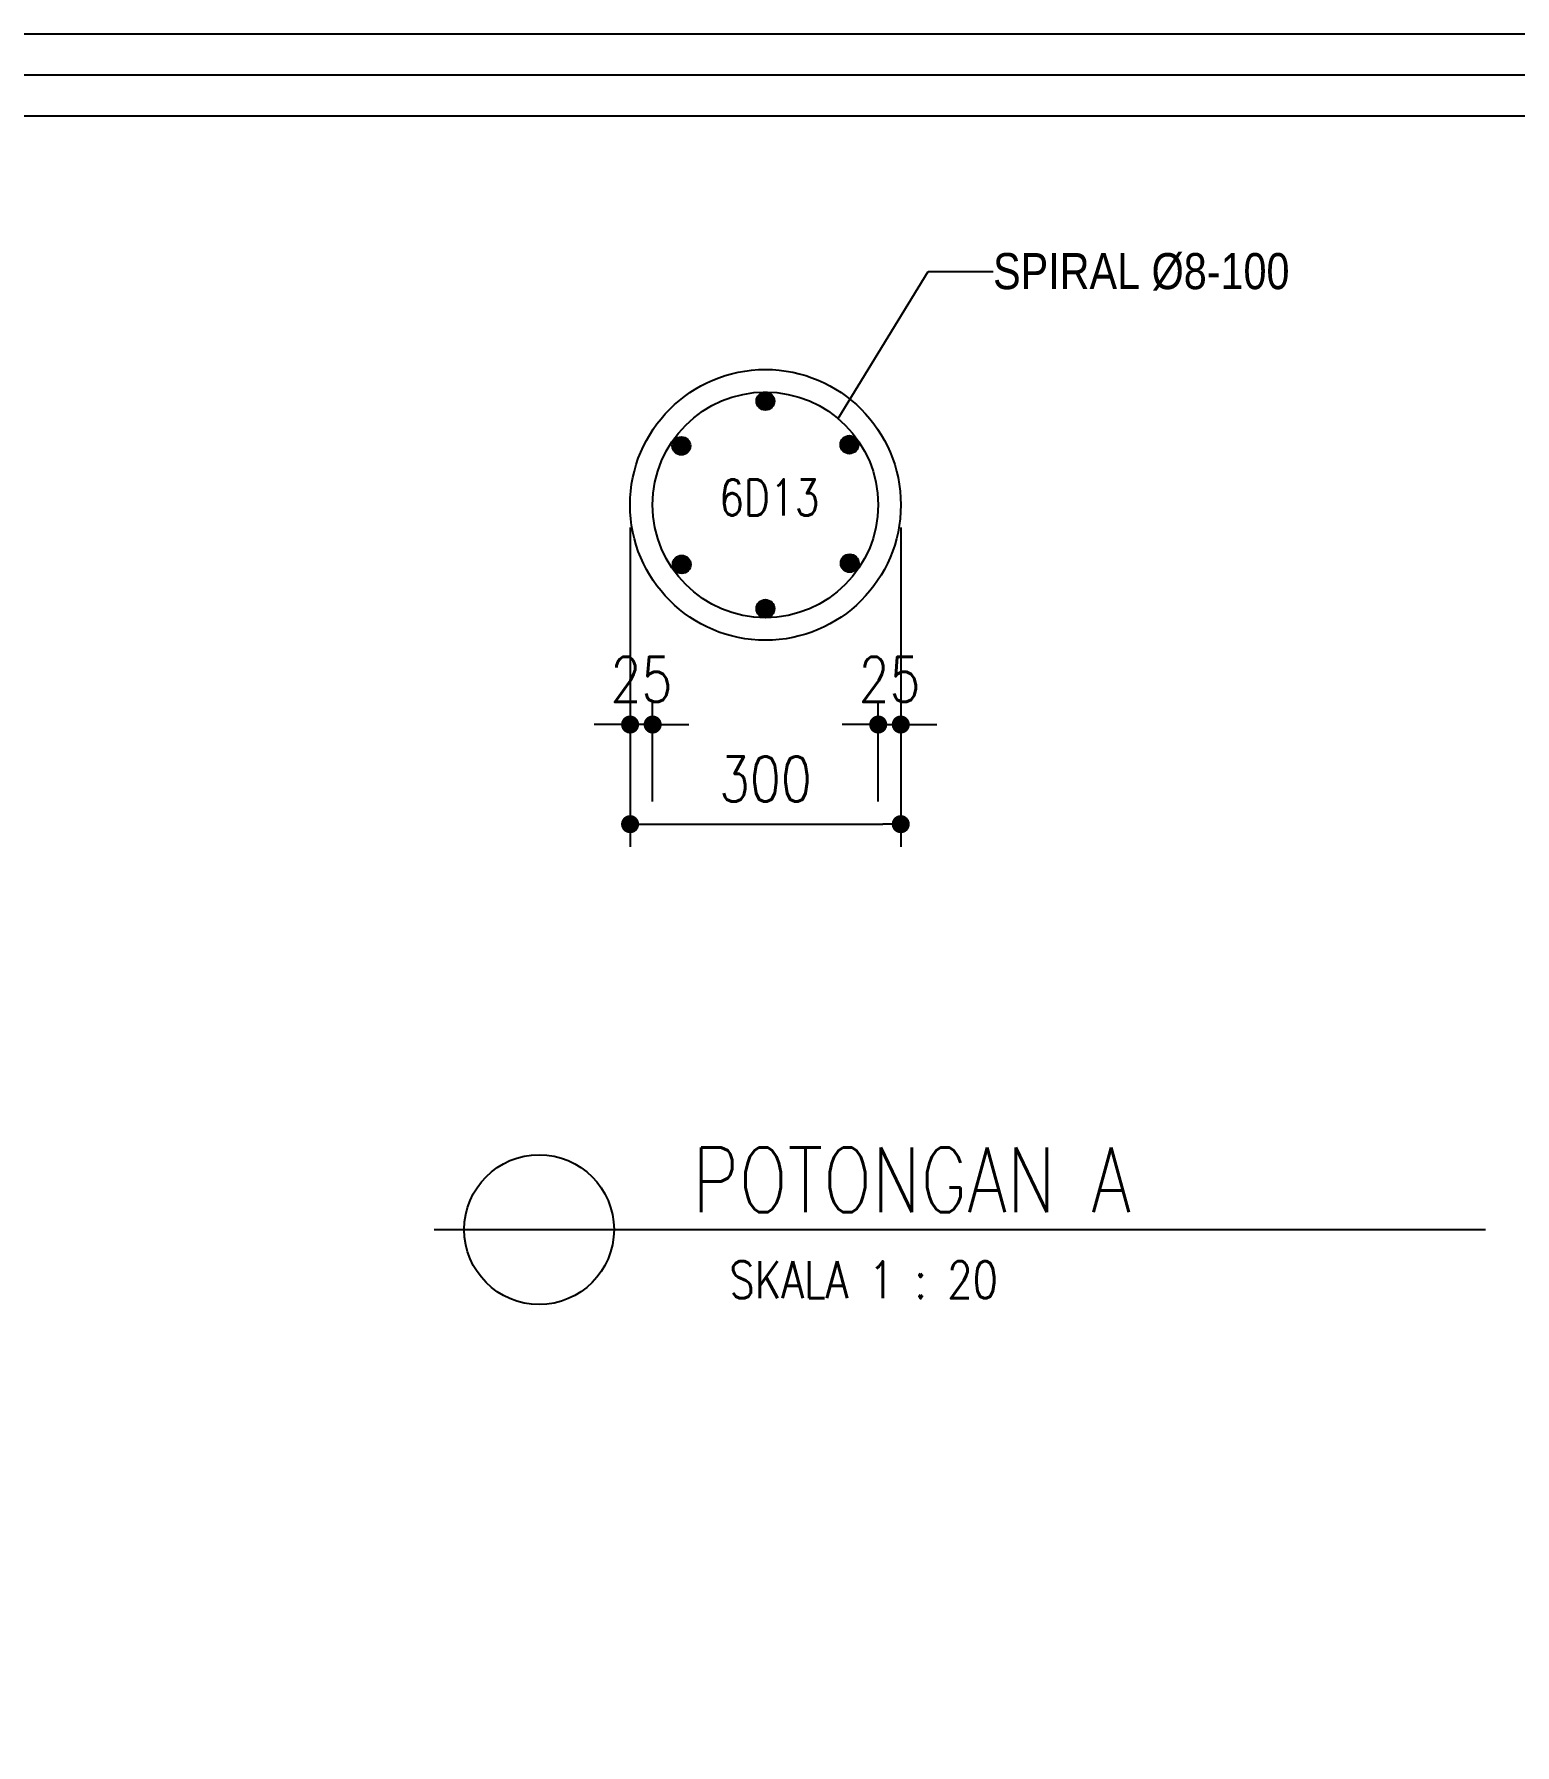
# Model space of a CAD drawing. Header units: inches. Extents: x -310523 to 1125056, y -509000 to -180442.
# Drawn here: x 538189 to 549421, y -281471 to -268499 of the extents above; entities that cross this region are included whole.
import ezdxf
from ezdxf import colors
from ezdxf.entities.mleader import LeaderData, LeaderLine
from ezdxf.math import Vec2, Vec3

# ---------------------------------------------------------------- set-up
doc = ezdxf.new("R2010")
doc.units = ezdxf.units.IN
doc.header["$MEASUREMENT"] = 0
doc.layers.add('A-HATCH', color=252, linetype='Continuous', lineweight=5)
doc.layers.add('s_teks', color=3, linetype='Continuous', lineweight=30)
doc.layers.add('PILE 400', color=40, linetype='Continuous')
doc.styles.add('PIREC 1', font='romans.shx', dxfattribs={"width": 0.8})
doc.styles.add('ROMANS', font='SIMPLEX.SHX', dxfattribs={"width": 0.8})
doc.styles.get("Standard").update_dxf_attribs({"font": 'arial.ttf'})
doc.dimstyles.new('1-25', dxfattribs={"dimscale": 25, "dimtxt": 2, "dimasz": 0.8, "dimexe": 1, "dimexo": 1, "dimgap": 1, "dimtad": 1, "dimdec": 0, "dimzin": 12, "dimdsep": 46, "dimtxsty": 'ROMANS', "dimblk": 'DOT', "dimcen": 0, "dimclrd": 1, "dimclre": 1, "dimclrt": 80, "dimadec": 0, "dimazin": 3, "dimtfac": 1, "dimtdec": 0, "dimtix": 1, "dimtmove": 2, "dimatfit": 3, "dimfxl": 1, "dimfrac": 1, "dimtolj": 1, "dimtzin": 0, "dimlwd": 25, "dimlwe": 25, "dimarcsym": 0})

# ---------------------------------------------------------------- blocks, each defined once
blk = doc.blocks.new('_Dot')
at = {"color": 0, "linetype": 'ByBlock', "lineweight": -2}
blk.add_line((-0.5, 0), (-1, 0), dxfattribs=at)
at = {"color": 0, "linetype": 'ByBlock', "const_width": 0.5}
blk.add_lwpolyline([(-0.25, 0, 1), (0.25, 0, 1)], format="xyb", close=True, dxfattribs=at)
blk = doc.blocks.new('*D628')
at = {"layer": 'Defpoints', "color": 0, "transparency": 16777216}
for p in [(560879.1, -272778.3), (560879.1, -273021.7), (560854.1, -273132.1)]:
    blk.add_point(p, dxfattribs=at)
at = {"layer": 'PILE 400', "color": 1, "lineweight": 25, "transparency": 16777216}
for p, q in [((560879.1, -272803.3), (560879.1, -273046.7)), ((560854.1, -273107.1), (560854.1, -272996.7)), ((560834.1, -273021.7), (560814.1, -273021.7)), ((560854.1, -273021.7), (560879.1, -273021.7)), ((560899.1, -273021.7), (560919.1, -273021.7))]:
    blk.add_line(p, q, dxfattribs=at)
at = {"layer": 'PILE 400', "color": 1, "lineweight": 25, "transparency": 16777216, "xscale": 20, "yscale": 20, "zscale": 20}
blk.add_blockref('_Dot', (560854.1, -273021.7), dxfattribs=at)
at = {"layer": 'PILE 400', "color": 1, "lineweight": 25, "transparency": 16777216, "xscale": 20, "yscale": 20, "zscale": 20, "rotation": 180}
blk.add_blockref('_Dot', (560879.1, -273021.7), dxfattribs=at)
at = {"layer": 'PILE 400', "color": 80, "transparency": 16777216, "insert": (560866.6, -272971.7), "char_height": 50, "attachment_point": 5, "style": 'ROMANS'}
blk.add_mtext('\\A1;25', dxfattribs=at)
blk = doc.blocks.new('*D629')
at = {"layer": 'Defpoints', "color": 0, "transparency": 16777216}
for p in [(560579.1, -272778.3), (560879.1, -272778.3), (560879.1, -273132.1)]:
    blk.add_point(p, dxfattribs=at)
at = {"layer": 'PILE 400', "color": 1, "lineweight": 25, "transparency": 16777216}
for p, q in [((560579.1, -272803.3), (560579.1, -273157.1)), ((560879.1, -272803.3), (560879.1, -273157.1)), ((560599.1, -273132.1), (560859.1, -273132.1))]:
    blk.add_line(p, q, dxfattribs=at)
at = {"layer": 'PILE 400', "color": 1, "lineweight": 25, "transparency": 16777216, "xscale": 20, "yscale": 20, "zscale": 20, "rotation": 180}
blk.add_blockref('_Dot', (560579.1, -273132.1), dxfattribs=at)
at = {"layer": 'PILE 400', "color": 1, "lineweight": 25, "transparency": 16777216, "xscale": 20, "yscale": 20, "zscale": 20}
blk.add_blockref('_Dot', (560879.1, -273132.1), dxfattribs=at)
at = {"layer": 'PILE 400', "color": 80, "transparency": 16777216, "insert": (560729.1, -273082.1), "char_height": 50, "attachment_point": 5, "style": 'ROMANS'}
blk.add_mtext('\\A1;300', dxfattribs=at)
blk = doc.blocks.new('*D631')
at = {"layer": 'Defpoints', "color": 0, "transparency": 16777216}
for p in [(560579.1, -272778.3), (560579.1, -273021.7), (560604.1, -273132.1)]:
    blk.add_point(p, dxfattribs=at)
at = {"layer": 'PILE 400', "color": 1, "lineweight": 25, "transparency": 16777216}
for p, q in [((560579.1, -272803.3), (560579.1, -273046.7)), ((560604.1, -273107.1), (560604.1, -272996.7)), ((560559.1, -273021.7), (560539.1, -273021.7)), ((560604.1, -273021.7), (560579.1, -273021.7)), ((560624.1, -273021.7), (560644.1, -273021.7))]:
    blk.add_line(p, q, dxfattribs=at)
at = {"layer": 'PILE 400', "color": 1, "lineweight": 25, "transparency": 16777216, "xscale": 20, "yscale": 20, "zscale": 20}
blk.add_blockref('_Dot', (560579.1, -273021.7), dxfattribs=at)
at = {"layer": 'PILE 400', "color": 1, "lineweight": 25, "transparency": 16777216, "xscale": 20, "yscale": 20, "zscale": 20, "rotation": 180}
blk.add_blockref('_Dot', (560604.1, -273021.7), dxfattribs=at)
at = {"layer": 'PILE 400', "color": 80, "transparency": 16777216, "insert": (560591.6, -272971.7), "char_height": 50, "attachment_point": 5, "style": 'ROMANS'}
blk.add_mtext('\\A1;25', dxfattribs=at)
blk = doc.blocks.new('REW')
at = {"layer": 'A-HATCH'}
h = blk.add_hatch(color=256, dxfattribs=at)
h.dxf.hatch_style = 1
edge = h.paths.add_edge_path()
edge.add_arc((560729.1, -272663.3), 10, 0, 360)
h = blk.add_hatch(color=256, dxfattribs=at)
h.dxf.hatch_style = 1
edge = h.paths.add_edge_path()
edge.add_arc((560635.9, -272713), 10, 0, 360)
h = blk.add_hatch(color=256, dxfattribs=at)
h.dxf.hatch_style = 1
edge = h.paths.add_edge_path()
edge.add_arc((560822.2, -272711.6), 10, 0, 360)
h = blk.add_hatch(color=256, dxfattribs=at)
h.dxf.hatch_style = 1
edge = h.paths.add_edge_path()
edge.add_arc((560636.3, -272844.3), 10, 0, 360)
h = blk.add_hatch(color=256, dxfattribs=at)
h.dxf.hatch_style = 1
edge = h.paths.add_edge_path()
edge.add_arc((560822.5, -272843), 10, 0, 360)
h = blk.add_hatch(color=256, dxfattribs=at)
h.dxf.hatch_style = 1
edge = h.paths.add_edge_path()
edge.add_arc((560729.1, -272893.3), 10, 0, 360)
at = {"layer": 'PILE 400'}
for centre, radius in [((560729.1, -272778.3), 150), ((560729.1, -272778.3), 125), ((560729.1, -272663.3), 10), ((560635.9, -272713), 10), ((560822.2, -272711.6), 10), ((560636.3, -272844.3), 10), ((560822.5, -272843), 10), ((560729.1, -272893.3), 10)]:
    blk.add_circle(centre, radius, dxfattribs=at)
at = {"layer": 'PILE 400', "insert": (560677.9, -272750.1), "char_height": 40, "attachment_point": 1, "style": 'PIREC 1'}
blk.add_mtext_dynamic_manual_height_columns('6D13', width=2380.683, gutter_width=1, heights=[0], dxfattribs=at)
at = {"layer": 'PILE 400'}
dim = blk.add_linear_dim(base=(560579.1, -273021.7), p1=(560604.1, -273132.1), p2=(560579.1, -272778.3), angle=180, dimstyle='1-25', dxfattribs=at)
dim.commit()
dim.dimension.update_dxf_attribs({"geometry": '*D631', "text_midpoint": (560591.6, -272971.7)})
for base, p1, picture, middle in [((560879.1, -273132.1), (560579.1, -272778.3), '*D629', (560729.1, -273082.1)), ((560879.1, -273021.7), (560854.1, -273132.1), '*D628', (560866.6, -272971.7))]:
    dim = blk.add_linear_dim(base=base, p1=p1, p2=(560879.1, -272778.3), dimstyle='1-25', dxfattribs=at)
    dim.commit()
    dim.dimension.update_dxf_attribs({"geometry": picture, "text_midpoint": middle})
ml = blk.add_multileader_mtext('Standard', dxfattribs=at)
ml.set_content('{\\fSwis721 Cn BT|b0|i0|c0|p34;SPIRAL %%C8-100}', color=256)
ml.set_leader_properties()
ml.build(insert=Vec2(0, 0))
ml.multileader.update_dxf_attribs({"dogleg_length": 0.36, "arrow_head_size": 0.18})
ctx = ml.context
ctx.base_point, ctx.char_height, ctx.arrow_head_size, ctx.landing_gap_size, ctx.plane_origin = Vec3(560981.4, -272519.9), 40, 0.18, 0.09, Vec3(560809.6, -272682.8)
notes = []
notes.append((ctx, [(0, (1, 1, 0), (560909.6, -272519.9), (1, 0), 71.8, [(0, [(560809.6, -272682.8)], 0, [])])]))
ctx.mtext.insert, ctx.mtext.flow_direction = Vec3(560981.4, -272499.3), 5
for ctx, leaders in notes:
    for number, flags, end, landing, length, lines in leaders:
        leader = LeaderData()
        leader.index, (leader.has_last_leader_line, leader.has_dogleg_vector, leader.attachment_direction) = number, flags
        leader.last_leader_point, leader.dogleg_vector, leader.dogleg_length = Vec3(end), Vec3(landing), length
        for number, points, colour, breaks in lines:
            line = LeaderLine()
            line.index, line.vertices, line.color, line.breaks = number, Vec3.list(points), colors.encode_raw_color(colour), breaks
            leader.lines.append(line)
        ctx.leaders.append(leader)

msp = doc.modelspace()

# ---------------------------------------------------------------- linework, layer by layer
at = {"elevation": 1616.46}
msp.add_lwpolyline([(523520.679, -294619.951), (560463.424, -294619.951), (560463.424, -268498.818), (523520.679, -268498.818)], close=True, dxfattribs=at)
at = {"color": 61, "true_color": 0xedee99, "elevation": 1616.46}
msp.add_lwpolyline([(523831.645, -294308.985), (560152.458, -294308.985), (560152.458, -268809.784), (523831.645, -268809.784)], close=True, dxfattribs=at)
at = {"color": 1, "elevation": 1616.46}
msp.add_lwpolyline([(555668.814, -293998.019), (555668.814, -269120.75), (524142.611, -269120.75), (524142.611, -293998.019), (555668.814, -293998.019)], dxfattribs=at)
at = {"layer": 'PILE 400', "elevation": -1.005}
msp.add_lwpolyline([(541222.466, -277564.092), (549198.061, -277564.092)], dxfattribs=at)
at = {"layer": 'PILE 400'}
msp.add_circle((542019.602, -277564.092, -1.005), 568.007, dxfattribs=at)

# ---------------------------------------------------------------- block references
at = {"layer": 'PILE 400', "xscale": 6.844252500394647, "yscale": 6.844252500394647, "zscale": 6.844252500394647}
msp.add_blockref('REW', (-3294035.245, 1594895.614, -1.005), dxfattribs=at)

# ---------------------------------------------------------------- texts
at = {"layer": 's_teks', "attachment_point": 1, "style": 'PIREC 1'}
for s, insert, char_height in [('POTONGAN A', (543181.923, -276941.437, -1.005), 490.3046), ('\\pxqc;SKALA 1 : 20', (540103.704, -277804.249, -1.005), 280.17408)]:
    msp.add_mtext_dynamic_manual_height_columns(s, width=8755.62388, gutter_width=2.001, heights=[0], dxfattribs=dict(at, insert=insert, char_height=char_height))

doc.saveas('drawing.dxf')
